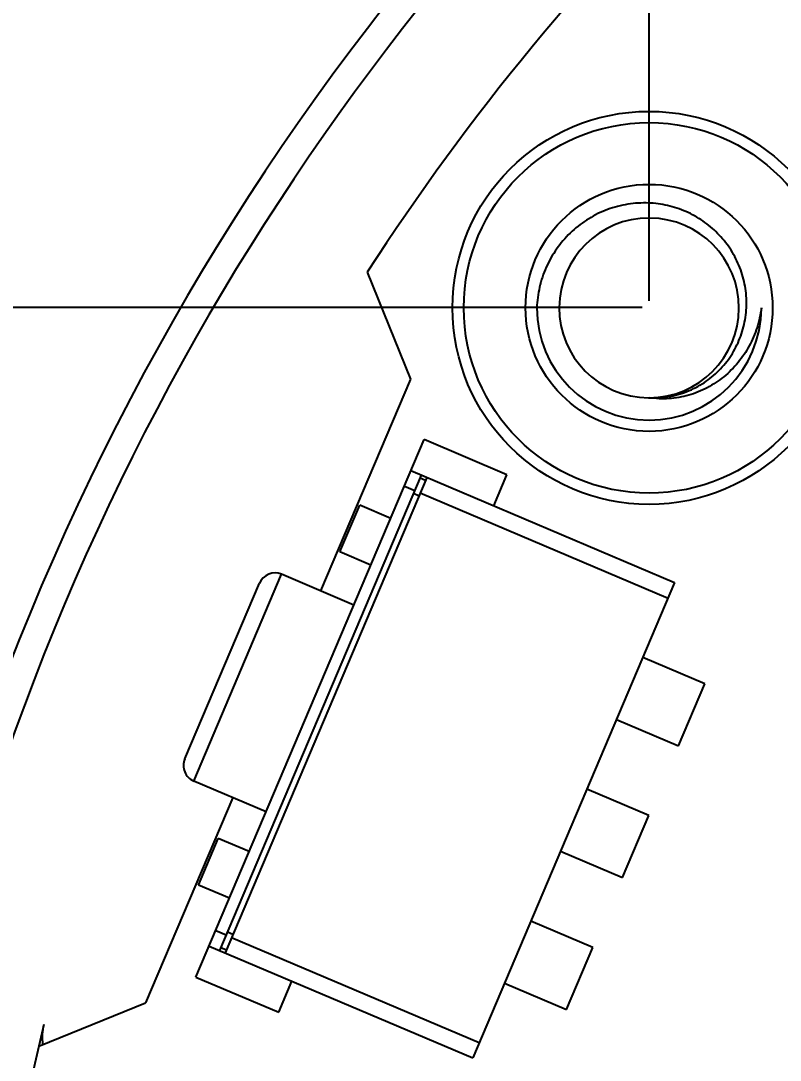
# Model space of a CAD drawing. Header units: inches. Extents: x 398 to 599, y 40 to 151.
# Drawn here: x 532.41 to 539.17, y 97.72 to 106.98 of the extents above; entities that cross this region are included whole.
import ezdxf

# ---------------------------------------------------------------- set-up
doc = ezdxf.new("R2010")
doc.units = ezdxf.units.IN
doc.header["$LTSCALE"] = 1.21
doc.header["$MEASUREMENT"] = 0
doc.header["$PDMODE"] = 3
doc.header["$PDSIZE"] = 0.3125
doc.layers.get('0').update_dxf_attribs({"linetype": 'CONTINUOUS'})
doc.layers.get('Defpoints').update_dxf_attribs({"linetype": 'CONTINUOUS'})
doc.layers.add('DIM', color=3, linetype='CONTINUOUS')
doc.styles.get("Standard").update_dxf_attribs({"font": 'txt', "width": 0.8})
doc.dimstyles.get("Standard").update_dxf_attribs({"dimtxt": 0.15625, "dimasz": 0.1875, "dimexe": 0.125, "dimexo": 0.0625, "dimgap": 0.09, "dimtad": 0, "dimtih": 1, "dimtoh": 1, "dimzin": 4, "dimdsep": 46, "dimtxsty": 'Standard', "dimblk": '_FILLED', "dimblk1": '_FILLED', "dimblk2": '_FILLED', "dimcen": 0.09, "dimazin": 1, "dimtp": 0.01, "dimtm": 0.01, "dimtfac": 1, "dimtofl": 0, "dimtmove": 0, "dimatfit": 3, "dimldrblk": '_FILLED', "dimfxl": 1, "dimtolj": 1, "dimtzin": 4, "dimarcsym": 0})

# ---------------------------------------------------------------- blocks, each defined once
blk = doc.blocks.new('_FILLED')
at = {"color": 0, "linetype": 'ByBlock'}
blk.add_solid([(0, 0), (-1, 0.1667), (-1, -0.1667)], dxfattribs=at)
blk = doc.blocks.new('*D58')
at = {"layer": 'Defpoints', "color": 0}
for p in [(538.001, 104.4277), (525.6302, 92.925), (527.3329, 92.925)]:
    blk.add_point(p, dxfattribs=at)
at = {"layer": 'DIM', "color": 0, "lineweight": -2}
for p, q in [((537.9385, 104.4277), (525.5052, 104.4277)), ((525.6302, 102.4277), (525.6302, 101.2997)), ((525.6302, 94.925), (525.6302, 96.053)), ((527.2704, 92.925), (525.5052, 92.925))]:
    blk.add_line(p, q, dxfattribs=at)
at = {"layer": 'DIM', "color": 0, "lineweight": -2, "xscale": 2, "yscale": 2, "zscale": 2}
for p, rotation in [((525.6302, 104.4277), 90), ((525.6302, 92.925), 270)]:
    blk.add_blockref('_FILLED', p, dxfattribs=dict(at, rotation=rotation))
at = {"layer": 'DIM', "color": 0, "insert": (525.6302, 98.6764), "char_height": 2, "attachment_point": 5, "rotation": 90}
blk.add_mtext('\\A1;11.50', dxfattribs=at)
blk = doc.blocks.new('*D59')
at = {"layer": 'Defpoints', "color": 0}
for p in [(540.251, 108.425), (521.3768, 92.925), (527.3329, 92.925)]:
    blk.add_point(p, dxfattribs=at)
at = {"layer": 'DIM', "color": 0, "lineweight": -2}
for p, q in [((540.1885, 108.425), (521.2518, 108.425)), ((521.3768, 106.425), (521.3768, 103.565)), ((521.3768, 94.925), (521.3768, 97.785)), ((527.2704, 92.925), (521.2518, 92.925))]:
    blk.add_line(p, q, dxfattribs=at)
at = {"layer": 'DIM', "color": 0, "lineweight": -2, "xscale": 2, "yscale": 2, "zscale": 2}
for p, rotation in [((521.3768, 108.425), 90), ((521.3768, 92.925), 270)]:
    blk.add_blockref('_FILLED', p, dxfattribs=dict(at, rotation=rotation))
at = {"layer": 'DIM', "color": 0, "insert": (521.3768, 100.675), "char_height": 2, "attachment_point": 5, "rotation": 90}
blk.add_mtext('\\A1;15.50', dxfattribs=at)
blk = doc.blocks.new('*D65')
at = {"layer": 'Defpoints', "color": 0}
for p in [(553.751, 127.7356), (553.751, 117.2562), (538.001, 104.425)]:
    blk.add_point(p, dxfattribs=at)
at = {"layer": 'DIM', "color": 0, "lineweight": -2}
for p, q in [((538.001, 104.4875), (538.001, 127.8606)), ((553.751, 117.3187), (553.751, 127.8606)), ((540.001, 127.7356), (542.8527, 127.7356)), ((551.751, 127.7356), (548.8994, 127.7356))]:
    blk.add_line(p, q, dxfattribs=at)
at = {"layer": 'DIM', "color": 0, "lineweight": -2, "xscale": 2, "yscale": 2, "zscale": 2, "rotation": 180}
blk.add_blockref('_FILLED', (538.001, 127.7356), dxfattribs=at)
at = {"layer": 'DIM', "color": 0, "lineweight": -2, "xscale": 2, "yscale": 2, "zscale": 2}
blk.add_blockref('_FILLED', (553.751, 127.7356), dxfattribs=at)
at = {"layer": 'DIM', "color": 0, "insert": (545.876, 127.7356), "char_height": 2, "attachment_point": 5}
blk.add_mtext('\\A1;15.75', dxfattribs=at)

msp = doc.modelspace()

# ---------------------------------------------------------------- linework, layer by layer
at = {"color": 7, "linetype": 'Continuous'}
for p, q in [((535.4916, 104.7426), (535.8759, 103.7914)), ((535.8759, 103.7914), (535.0752, 101.9051)), ((533.9665, 98.4648), (535.9983, 103.2514)), ((536.7347, 102.9388), (535.9983, 103.2514)), ((535.9732, 102.9362), (534.1758, 98.7018)), ((535.8811, 102.9752), (538.2284, 101.9789)), ((536.6175, 102.6626), (536.7347, 102.9388)), ((536.0229, 102.915), (534.2255, 98.6807)), ((536.0112, 102.8874), (535.9614, 102.9085)), ((535.8225, 102.8372), (535.9145, 102.7981)), ((535.9526, 102.7493), (535.9028, 102.7705)), ((535.9643, 102.777), (538.1698, 101.8408)), ((535.2478, 102.2509), (535.4243, 102.6668)), ((535.7004, 102.5496), (535.4243, 102.6668)), ((535.5239, 102.1337), (535.2478, 102.2509)), ((533.9473, 100.2111), (534.7288, 102.0521)), ((535.3732, 101.7786), (534.7288, 102.0521)), ((533.8679, 100.4078), (534.5321, 101.9726)), ((538.2284, 101.9789), (536.431, 97.7445)), ((538.4974, 101.0771), (537.9451, 101.3115)), ((538.263, 100.5248), (538.4974, 101.0771)), ((537.7107, 100.7592), (538.263, 100.5248)), ((534.5917, 99.9376), (533.9473, 100.2111)), ((537.9992, 99.9034), (537.4469, 100.1379)), ((534.2937, 100.0641), (533.5173, 98.2349)), ((537.7648, 99.3511), (537.9992, 99.9034)), ((533.9883, 99.2837), (534.1648, 99.6996)), ((534.4409, 99.5824), (534.1648, 99.6996)), ((537.2125, 99.5855), (537.7648, 99.3511)), ((534.2644, 99.1665), (533.9883, 99.2837)), ((537.5011, 98.7298), (536.9488, 98.9642)), ((534.1424, 98.879), (534.2344, 98.8399)), ((534.2461, 98.8675), (534.2959, 98.8464)), ((534.2842, 98.8188), (536.4896, 97.8826)), ((534.0837, 98.7409), (536.431, 97.7445)), ((534.1875, 98.7294), (534.2373, 98.7083)), ((537.2666, 98.1775), (537.5011, 98.7298)), ((533.9665, 98.4648), (534.7029, 98.1522)), ((534.7029, 98.1522), (534.8201, 98.4283)), ((536.7143, 98.4119), (537.2666, 98.1775)), ((532.5661, 97.8506), (533.5173, 98.2349))]:
    msp.add_line(p, q, dxfattribs=at)
for radius in [1.75, 1.65, 1.1]:
    msp.add_circle((538.001, 104.425), radius, dxfattribs=at)
for centre, radius, start, end in [((553.751, 92.925), 23, 281.22586, 258.77532), ((553.751, 92.925), 22.75, 294.44334, 241.13427), ((553.751, 92.925), 21.75, 133.9807, 147.08889), ((538.001, 104.425), 0.8, 89.83111, 269.66475), ((538.001, 104.425), 0.8, 269.9969, 89.49558), ((538.001, 104.4277), 0.7973, 89.49471, 89.83081), ((538.001, 104.425), 1, 180, 0), ((538.001, 104.4197), 0.7946, 269.66274, 269.99997), ((534.6702, 101.914), 0.15, 66.99999, 156.99999), ((534.006, 100.3491), 0.15, 156.99999, 246.99999), ((553.751, 92.925), 21.75, 166.39104, 225.31554)]:
    msp.add_arc(centre, radius, start, end, dxfattribs=at)
at = {"color": 4, "linetype": 'Continuous'}
msp.add_arc((533.0976, 97.925), 0.5, 166.39104, 186.91752, dxfattribs=at)
at = {"color": 7, "linetype": 'Continuous'}
for points, knots in [([(537.9746, 105.3592), (537.9125, 105.3602), (537.7877, 105.3499), (537.6075, 105.2979), (537.4409, 105.2117), (537.2942, 105.0949), (537.1725, 104.9521), (537.0803, 104.7888), (537.0206, 104.6111), (537.0037, 104.4871), (537.001, 104.425)], [0, 0, 0, 0, 0.124983, 0.249971, 0.374964, 0.499962, 0.624965, 0.749974, 0.874981, 1, 1, 1, 1]), ([(538.001, 103.625), (538.0582, 103.622), (538.1735, 103.6283), (538.3402, 103.674), (538.4938, 103.7536), (538.6276, 103.8632), (538.7361, 103.9978), (538.8151, 104.1516), (538.8616, 104.3182), (538.8741, 104.4906), (538.8525, 104.6621), (538.7978, 104.8261), (538.7126, 104.9764), (538.6001, 105.1077), (538.4648, 105.2152), (538.3118, 105.2954), (538.1465, 105.3456), (538.0319, 105.3582), (537.9746, 105.3592)], [0, 0, 0, 0, 0.062477, 0.124953, 0.187436, 0.249923, 0.312413, 0.374906, 0.437403, 0.499902, 0.562405, 0.624911, 0.687419, 0.74993, 0.812444, 0.87496, 0.937479, 1, 1, 1, 1]), ([(539.001, 104.425), (538.9935, 104.366), (538.9678, 104.249), (538.8977, 104.0838), (538.7979, 103.9347), (538.6712, 103.8076), (538.522, 103.7081), (538.3557, 103.6411), (538.1791, 103.6103), (538.0595, 103.6157), (538.001, 103.625)], [0, 0, 0, 0, 0.125241, 0.250421, 0.375547, 0.500603, 0.625586, 0.750487, 0.87529, 1, 1, 1, 1])]:
    msp.add_open_spline(points, degree=3, knots=knots, dxfattribs=at)

# ---------------------------------------------------------------- dimensions: what is measured, and where the dimension line sits
at = {"layer": 'DIM'}
dim = msp.add_linear_dim(base=(553.751, 127.7356), p1=(538.001, 104.425), p2=(553.751, 117.2562), dimstyle='Standard', override={"dimtxt": 2, "dimasz": 2, "dimtih": 0, "dimtoh": 0, "dimzin": 0, "dimcen": 0.198, "dimadec": 0, "dimazin": 0, "dimtp": 0, "dimtm": 0, "dimtdec": 4, "dimtzin": 0}, dxfattribs=at)
dim.commit()
dim.dimension.update_dxf_attribs({"geometry": '*D65', "text_midpoint": (545.876, 127.7356)})
for base, p1, picture, middle in [((521.3768, 92.925), (540.251, 108.425), '*D59', (521.3768, 100.675)), ((525.6302, 92.925), (538.001, 104.4277), '*D58', (525.6302, 98.6764))]:
    dim = msp.add_linear_dim(base=base, p1=p1, p2=(527.3329, 92.925), angle=90, dimstyle='Standard', override={"dimtxt": 2, "dimasz": 2, "dimtih": 0, "dimtoh": 0, "dimzin": 0, "dimcen": 0.198, "dimadec": 0, "dimazin": 0, "dimtp": 0, "dimtm": 0, "dimtdec": 4, "dimtzin": 0}, dxfattribs=at)
    dim.commit()
    dim.dimension.update_dxf_attribs({"geometry": picture, "text_midpoint": middle})

doc.saveas('drawing.dxf')
